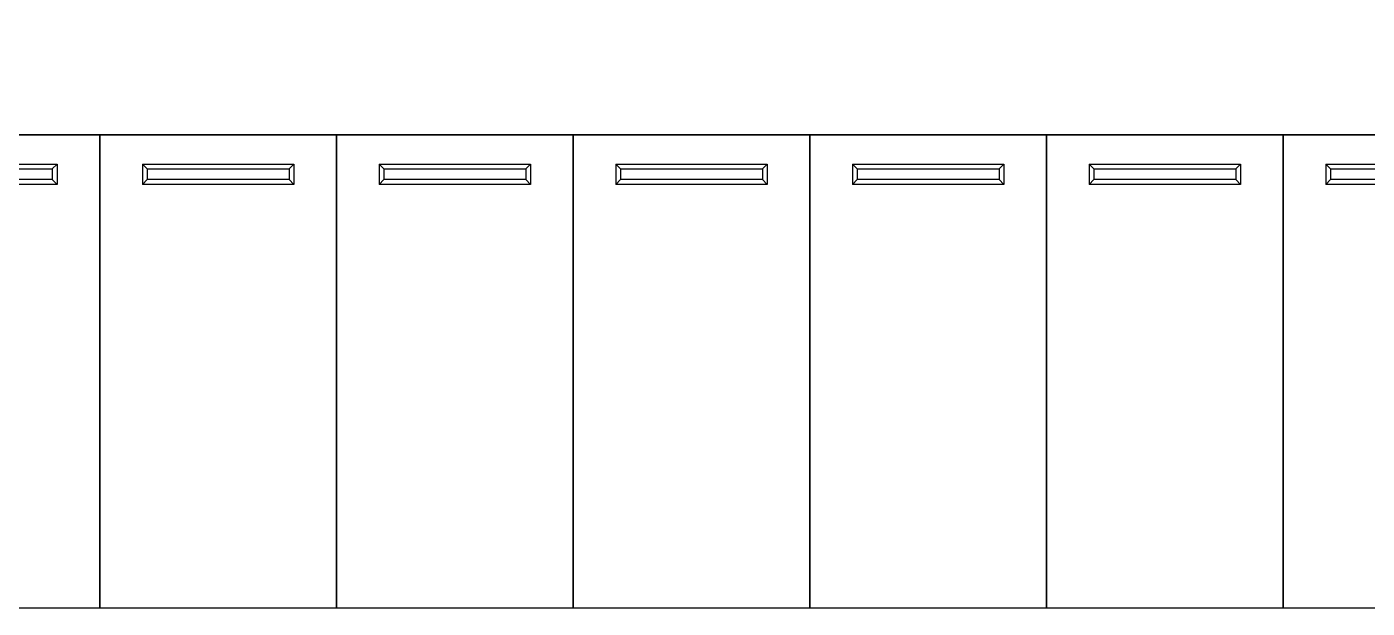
# Model space of a CAD drawing. Header units: millimetres. Extents: x 2698011 to 2856548, y 1019778 to 1210064.
# Drawn here: x 2770423 to 2784579, y 1111244 to 1117385 of the extents above; entities that cross this region are included whole.
import ezdxf

# ---------------------------------------------------------------- set-up
doc = ezdxf.new("R2010")
doc.units = ezdxf.units.MM
doc.set_wipeout_variables(frame=1)
doc.linetypes.add('DASHED', pattern=[19.05, 12.7, -6.35])
doc.linetypes.add('HIDDEN', pattern=[0.375, 0.25, -0.125])
for name, color, linetype in [('Capa PISOS', 9, 'Continuous'), ('piso', 9, 'Continuous'), ('PROYECCIONES', 9, 'DASHED')]:
    doc.layers.add(name, color=color, linetype=linetype)

# ---------------------------------------------------------------- blocks, each defined once
blk = doc.blocks.new('tope')
at = {"layer": 'piso'}
for p, q in [((160.261, 220.746), (161.86, 220.746)), ((160.261, 220.746), (160.311, 220.696)), ((160.261, 220.746), (160.261, 220.533)), ((160.311, 220.696), (161.81, 220.696)), ((160.311, 220.696), (160.311, 220.583)), ((161.86, 220.746), (161.81, 220.696)), ((161.81, 220.696), (161.81, 220.583)), ((161.86, 220.746), (161.86, 220.533)), ((160.311, 220.583), (160.261, 220.533)), ((161.81, 220.583), (160.311, 220.583)), ((161.81, 220.583), (161.86, 220.533)), ((161.86, 220.533), (160.261, 220.533))]:
    blk.add_line(p, q, dxfattribs=at)
blk = doc.blocks.new('box')
at = {"layer": 'piso'}
blk.add_lwpolyline([(239.705, 265.382), (242.205, 265.382), (242.205, 260.382), (239.705, 260.382), (239.705, 265.382)], dxfattribs=at)
at = {"layer": 'Capa PISOS'}
blk.add_blockref('tope', (79.894, 44.326), dxfattribs=at)

msp = doc.modelspace()

# ---------------------------------------------------------------- linework, layer by layer
at = {"layer": 'piso'}
msp.add_lwpolyline([(2811341.508, 1157580.661), (2811341.507, 1142560.656), (2816324.536, 1142560.668), (2816316.113, 1120569.088), (2811333.058, 1120569.09), (2811333.095, 1116243.759), (2761193.082, 1116243.759), (2761193.082, 1154500.718), (2762493.082, 1154500.718), (2762493.082, 1117543.759), (2810033.084, 1117543.759), (2810033.084, 1121869.09), (2815516.109, 1121869.088), (2815516.046, 1140485.077), (2810053.007, 1140485.065), (2810053.084, 1157580.661), (2811341.508, 1157580.661)], dxfattribs=at)

# ---------------------------------------------------------------- next in the draw order: wipeouts: each hides what was drawn before it
at = {"linetype": 'HIDDEN'}
msp.add_wipeout([(2762493.082, 1121060.666), (2762493.081, 1121160.661), (2760149.76, 1121160.661), (2760149.766, 1115242.824), (2812376.776, 1115242.824), (2812376.776, 1121160.661), (2812276.383, 1121160.661), (2812276.383, 1115342.824), (2760249.782, 1115342.701), (2760249.776, 1121060.661)], dxfattribs=at).dxf.layer = 'PROYECCIONES'

# ---------------------------------------------------------------- next in the draw order: block references
at = {"xscale": 1000, "yscale": 1000, "zscale": 1000}
for p in [(2528988.369, 850862.126), (2531488.369, 850862.126), (2533988.369, 850862.126), (2536488.369, 850862.126), (2538988.369, 850862.126), (2541488.369, 850862.126), (2543988.369, 850862.126)]:
    msp.add_blockref('box', p, dxfattribs=at)

doc.saveas('drawing.dxf')
